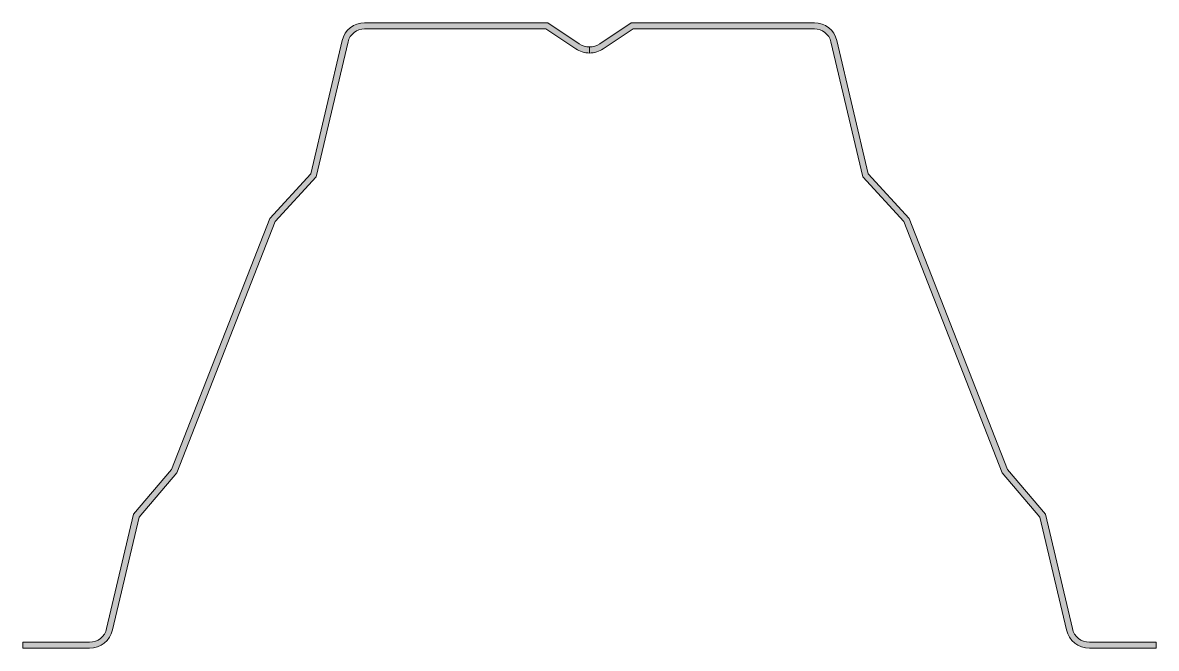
# Model space of a CAD drawing. Header units: metres. Extents: x 0 to 280, y 0 to 155.
import ezdxf

# ---------------------------------------------------------------- set-up
doc = ezdxf.new("R2010")
doc.units = ezdxf.units.M
doc.layers.add('A-DETL-GENF', color=92, linetype='Continuous', lineweight=18)

# ---------------------------------------------------------------- blocks, each defined once
blk = doc.blocks.new('27 SAB stalen dak 153 - 27 DI SAB stalen dak 153 s e-4420706-00_0 Basismaterialen')
at = {"layer": 'A-DETL-GENF'}
for points in [[(16.53, 0.2), (17.83, 0.35), (19.06, 0.78), (20.17, 1.48), (21.09, 2.41), (21.77, 3.52), (22.2, 4.75), (28.75, 32.63), (38.05, 43.58), (62.36, 105.57), (72.51, 116.61), (80.36, 149.96), (80.68, 150.85), (81.18, 151.64), (81.85, 152.3), (82.65, 152.79), (83.53, 153.1), (84.47, 153.2), (129.25, 153.2), (136.62, 148.29), (137.67, 147.7), (138.81, 147.33), (140, 147.21), (140, 148.71), (139.11, 148.8), (138.26, 149.08), (137.48, 149.52), (129.7, 154.7), (84.47, 154.7), (83.2, 154.56), (82, 154.15), (80.92, 153.48), (80.02, 152.58), (79.33, 151.51), (78.9, 150.31), (71.14, 117.34), (61.07, 106.38), (36.74, 44.36), (27.38, 33.32), (20.73, 5.08), (20.42, 4.17), (19.91, 3.34), (19.23, 2.65), (18.41, 2.13), (17.5, 1.81), (16.53, 1.7), (0, 1.7), (0, 0.2)], [(280, 0.2), (280, 1.7), (263.47, 1.7), (262.5, 1.81), (261.59, 2.13), (260.77, 2.65), (260.09, 3.34), (259.58, 4.17), (259.27, 5.08), (252.62, 33.32), (243.26, 44.36), (218.93, 106.38), (208.86, 117.34), (201.1, 150.31), (200.67, 151.51), (199.98, 152.58), (199.08, 153.48), (198, 154.15), (196.8, 154.56), (195.53, 154.7), (150.3, 154.7), (142.52, 149.52), (141.74, 149.08), (140.89, 148.8), (140, 148.71), (140, 147.21), (141.19, 147.33), (142.53, 147.81), (143.38, 148.29), (150.75, 153.2), (195.53, 153.2), (196.47, 153.1), (197.35, 152.79), (198.15, 152.3), (198.82, 151.64), (199.32, 150.85), (199.64, 149.96), (207.49, 116.61), (217.64, 105.57), (241.95, 43.58), (251.25, 32.63), (257.8, 4.75), (258.23, 3.52), (258.91, 2.41), (259.83, 1.48), (260.94, 0.78), (262.17, 0.35), (263.47, 0.2)]]:
    blk.add_hatch(color=256, dxfattribs=at).paths.add_polyline_path(points)
for p, q in [((129.7, 154.7), (84.47, 154.7)), ((137.48, 149.52), (129.7, 154.7)), ((150.3, 154.7), (142.52, 149.52)), ((195.53, 154.7), (150.3, 154.7)), ((84.47, 153.2), (129.25, 153.2)), ((129.25, 153.2), (136.62, 148.29)), ((143.38, 148.29), (150.75, 153.2)), ((150.75, 153.2), (195.53, 153.2)), ((78.9, 150.31), (71.14, 117.34)), ((72.51, 116.61), (80.36, 149.96)), ((140, 148.71), (140, 147.21)), ((199.64, 149.96), (207.49, 116.61)), ((208.86, 117.34), (201.1, 150.31)), ((71.14, 117.34), (61.07, 106.38)), ((62.36, 105.57), (72.51, 116.61)), ((207.49, 116.61), (217.64, 105.57)), ((218.93, 106.38), (208.86, 117.34)), ((61.07, 106.38), (36.74, 44.36)), ((38.05, 43.58), (62.36, 105.57)), ((217.64, 105.57), (241.95, 43.58)), ((243.26, 44.36), (218.93, 106.38)), ((36.74, 44.36), (27.38, 33.32)), ((28.75, 32.63), (38.05, 43.58)), ((241.95, 43.58), (251.25, 32.63)), ((252.62, 33.32), (243.26, 44.36)), ((27.38, 33.32), (20.73, 5.08)), ((22.2, 4.75), (28.75, 32.63)), ((251.25, 32.63), (257.8, 4.75)), ((259.27, 5.08), (252.62, 33.32)), ((16.53, 1.7), (0, 1.7)), ((0, 1.7), (0, 0.2)), ((0, 0.2), (16.53, 0.2)), ((280, 1.7), (263.47, 1.7)), ((263.47, 0.2), (280, 0.2)), ((280, 0.2), (280, 1.7))]:
    blk.add_line(p, q, dxfattribs=at)
for centre, radius, start, end in [((84.45, 149), 5.7, 89.8303, 166.747), ((195.55, 149), 5.7, 13.253, 90.1697), ((84.45, 149), 4.2, 89.8023, 166.747), ((195.55, 149), 4.2, 13.253, 90.1977), ((139.99, 153.01), 4.3, 234.2511, 270.1374), ((140.01, 153.01), 4.3, 269.8626, 305.7489), ((139.99, 153.01), 5.8, 234.5398, 270.1019), ((140.01, 153.01), 5.8, 269.8981, 305.4602), ((16.53, 6), 4.3, 270, 347.6964), ((16.53, 6), 5.8, 270, 347.5666), ((263.47, 6), 5.8, 192.4334, 270), ((263.47, 6), 4.3, 192.3036, 270)]:
    blk.add_arc(centre, radius, start, end, dxfattribs=at)

msp = doc.modelspace()

# ---------------------------------------------------------------- block references
msp.add_blockref('27 SAB stalen dak 153 - 27 DI SAB stalen dak 153 s e-4420706-00_0 Basismaterialen', (0, 0))

doc.saveas('drawing.dxf')
